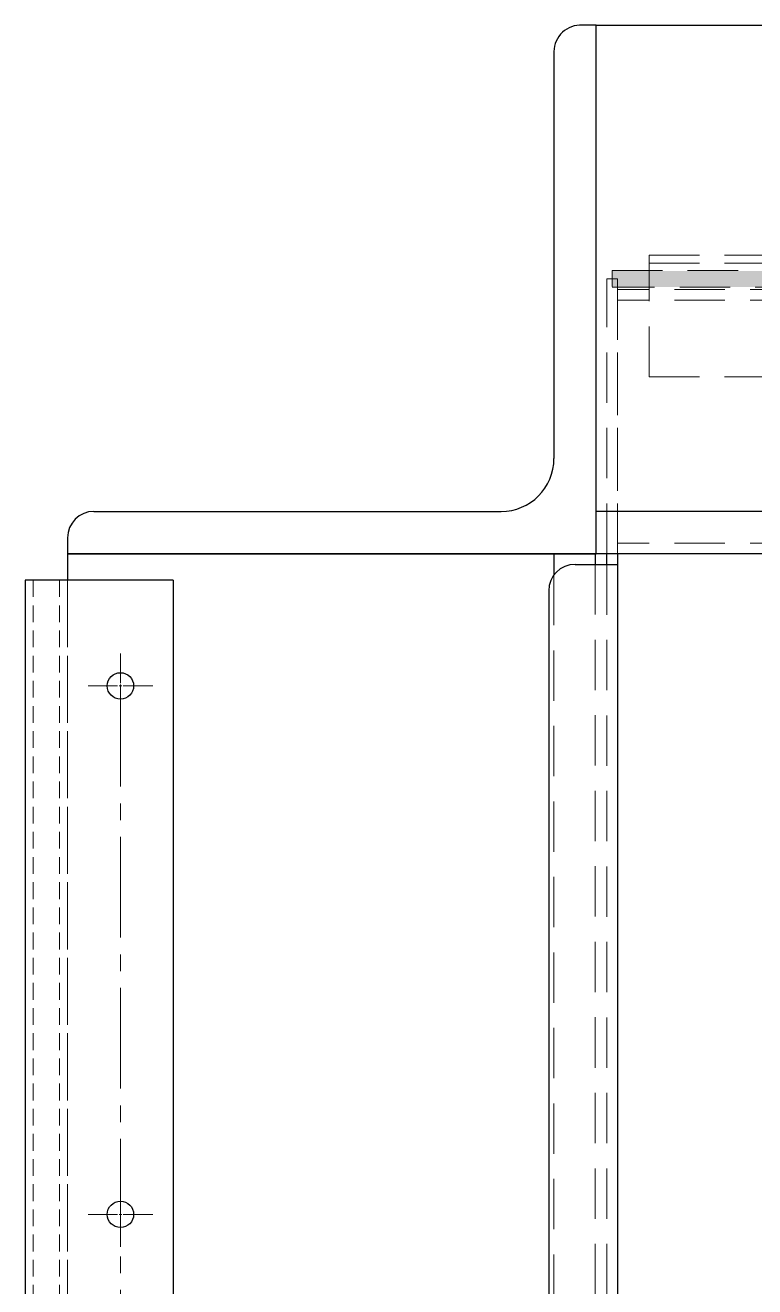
# Model space of a CAD drawing. Header units: millimetres. Extents: x 0 to 51411, y 0 to 16902.
# Drawn here: x 3321.5 to 3459.4, y 15662.2 to 15900.9 of the extents above; entities that cross this region are included whole.
import ezdxf

# ---------------------------------------------------------------- set-up
doc = ezdxf.new("R2010")
doc.units = ezdxf.units.MM
doc.linetypes.add('CENTER2', pattern=[28.575, 19.05, -3.175, 3.175, -3.175])
doc.linetypes.add('HIDDEN2', pattern=[4.7625, 3.175, -1.5875])
for name, color, linetype, lineweight in [('01_外形線', 7, 'Continuous', 25), ('03_かくれ線', 6, 'HIDDEN2', 13), ('04_中心線', 1, 'CENTER2', 9)]:
    doc.layers.add(name, color=color, linetype=linetype, lineweight=lineweight)

# ---------------------------------------------------------------- blocks, each defined once
blk = doc.blocks.new('*U1463')
at = {"layer": '04_中心線', "color": 0, "linetype": 'CENTER2', "transparency": 16777216}
for p, q in [((0, 0.52), (0, 6.11)), ((-6.11, 0), (-0.52, 0)), ((0.52, 0), (6.11, 0)), ((0, -6.11), (0, -0.52))]:
    blk.add_line(p, q, dxfattribs=at)
at = {"layer": '04_中心線', "color": 0, "linetype": 'Continuous', "transparency": 16777216}
for p, q in [((-0.26, 0), (0.26, 0)), ((0, -0.26), (0, 0.26))]:
    blk.add_line(p, q, dxfattribs=at)
blk = doc.blocks.new('*U1464')
at = {"layer": '04_中心線', "color": 0, "linetype": 'CENTER2', "transparency": 16777216}
for p, q in [((0, 0.52), (0, 6.11)), ((-6.11, 0), (-0.52, 0)), ((0.52, 0), (6.11, 0)), ((0, -6.11), (0, -0.52))]:
    blk.add_line(p, q, dxfattribs=at)
at = {"layer": '04_中心線', "color": 0, "linetype": 'Continuous', "transparency": 16777216}
for p, q in [((-0.26, 0), (0.26, 0)), ((0, -0.26), (0, 0.26))]:
    blk.add_line(p, q, dxfattribs=at)

msp = doc.modelspace()

# ---------------------------------------------------------------- hatches: boundary and pattern name
at = {"layer": '03_かくれ線', "transparency": 33554495}
h = msp.add_hatch(color=256, dxfattribs=at)
h.dxf.hatch_style = 1
h.paths.add_polyline_path([(5426.467, 15854.494), (5426.467, 15851.494), (3432.467, 15851.389), (3432.467, 15854.389)])

# ---------------------------------------------------------------- linework, layer by layer
at = {"layer": '01_外形線'}
for p, q in [((3429.467, 15900.91), (3426.467, 15900.91)), ((3429.467, 15800.91), (3429.467, 15900.91)), ((3421.467, 15895.91), (3421.467, 15818.91)), ((3334.467, 15808.91), (3411.467, 15808.91)), ((3329.467, 15803.91), (3329.467, 15800.91)), ((3329.467, 15800.91), (3429.467, 15800.91)), ((3429.293, 15800.91), (3329.467, 15800.91)), ((3329.467, 15800.91), (3329.467, 15795.9)), ((3421.467, 15800.91), (3421.467, 15796.9)), ((3429.293, 15800.91), (3429.293, 15798.91)), ((3431.467, 15798.9), (3431.467, 15800.91)), ((3433.467, 15800.91), (3433.467, 15512.91)), ((3425.467, 15798.9), (3433.467, 15798.9)), ((3321.467, 15795.9), (3321.467, 15255.9)), ((3349.467, 15795.9), (3321.467, 15795.9)), ((3349.467, 15795.9), (3349.467, 15255.9)), ((3420.467, 15793.9), (3420.467, 15517.91))]:
    msp.add_line(p, q, dxfattribs=at)
at = {"layer": '01_外形線', "transparency": 33554534}
for p, q in [((3429.467, 15800.91), (3429.467, 15900.91)), ((3429.467, 15900.91), (5429.467, 15900.91)), ((5429.467, 15808.91), (3429.467, 15808.91)), ((5429.467, 15800.91), (3429.467, 15800.91))]:
    msp.add_line(p, q, dxfattribs=at)
at = {"layer": '01_外形線'}
for centre in [(3339.467, 15775.9), (3339.467, 15675.9)]:
    msp.add_circle(centre, 2.5, dxfattribs=at)
for centre, radius, start, end in [((3426.467, 15895.91), 5, 85.96159, 180), ((3411.467, 15818.91), 10, 270, 0), ((3334.467, 15803.91), 5, 90, 180), ((3425.467, 15793.9), 5, 90, 180)]:
    msp.add_arc(centre, radius, start, end, dxfattribs=at)
at = {"layer": '03_かくれ線', "ltscale": 3}
for p, q in [((3439.467, 15834.41), (3439.467, 15857.41)), ((3439.467, 15857.41), (4099.467, 15857.41)), ((3439.467, 15855.91), (4099.467, 15855.91)), ((3431.467, 15852.91), (3433.467, 15852.91)), ((3431.467, 15800.91), (3431.467, 15852.91)), ((3433.467, 15800.91), (3433.467, 15852.91)), ((5425.467, 15850.91), (3433.467, 15850.91)), ((3433.467, 15850.91), (3433.467, 15800.91)), ((5425.467, 15848.91), (3433.467, 15848.91)), ((3439.467, 15834.41), (4099.467, 15834.41)), ((5425.467, 15802.91), (3433.467, 15802.91)), ((5425.467, 15800.91), (3433.467, 15800.91)), ((3429.293, 15798.91), (3429.293, 15512.91)), ((3431.467, 15798.9), (3431.467, 15512.91)), ((3329.467, 15795.9), (3329.467, 15255.9)), ((3421.467, 15796.9), (3421.467, 15512.91))]:
    msp.add_line(p, q, dxfattribs=at)
at = {"layer": '03_かくれ線'}
for p, q in [((3322.967, 15795.9), (3322.967, 15255.9)), ((3327.967, 15795.9), (3327.967, 15255.9)), ((3329.467, 15795.9), (3329.467, 15255.9))]:
    msp.add_line(p, q, dxfattribs=at)
at = {"layer": '03_かくれ線', "ltscale": 3}
msp.add_lwpolyline([(3432.467, 15851.494), (3432.467, 15854.494), (5426.467, 15854.494), (5426.467, 15851.494), (3432.467, 15851.33)], dxfattribs=at)
at = {"layer": '04_中心線'}
msp.add_line((3339.467, 15775.9), (3339.467, 15275.9), dxfattribs=at)

# ---------------------------------------------------------------- block references
at = {"layer": '04_中心線', "linetype": 'CENTER2', "rotation": 270}
for name, p in [('*U1463', (3339.467, 15775.9)), ('*U1464', (3339.467, 15675.9))]:
    msp.add_blockref(name, p, dxfattribs=at)

doc.saveas('drawing.dxf')
